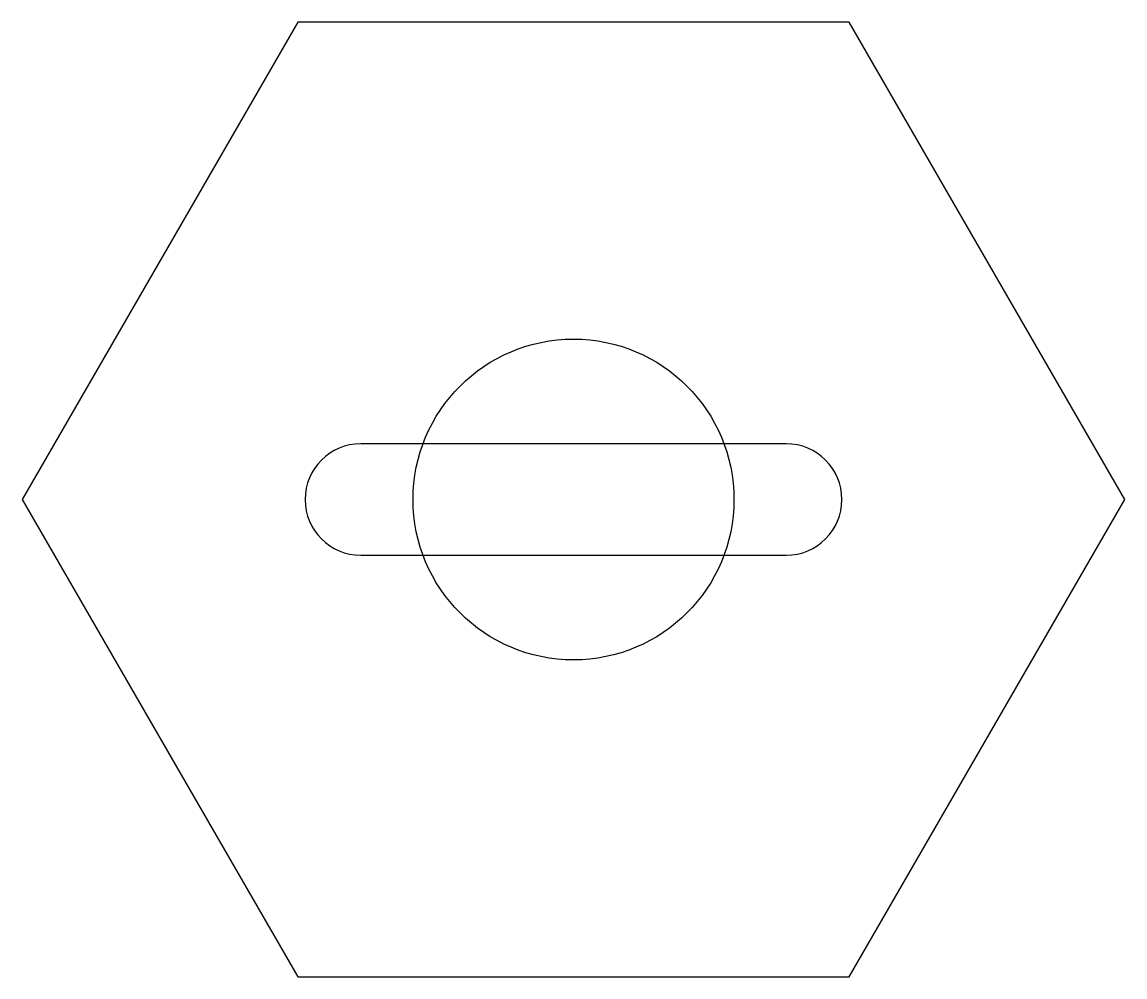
# Model space of a CAD drawing. Header units: millimetres. Extents: x -8.7 to 8.7, y -7.5 to 7.5.
import ezdxf

# ---------------------------------------------------------------- set-up
doc = ezdxf.new("R2010")
doc.units = ezdxf.units.MM
doc.layers.get('0').update_dxf_attribs({"linetype": 'CONTINUOUS'})

msp = doc.modelspace()

# ---------------------------------------------------------------- linework, layer by layer
msp.add_lwpolyline([(4.33, -7.5), (8.66, 0), (4.33, 7.5), (-4.33, 7.5), (-8.66, 0), (-4.33, -7.5)], close=True)
msp.add_lwpolyline([(3.34, 0.875), (-3.34, 0.875, 1), (-3.34, -0.875), (3.34, -0.875, 1)], format="xyb", close=True)
msp.add_circle((0, 0), 2.52)

doc.saveas('drawing.dxf')
